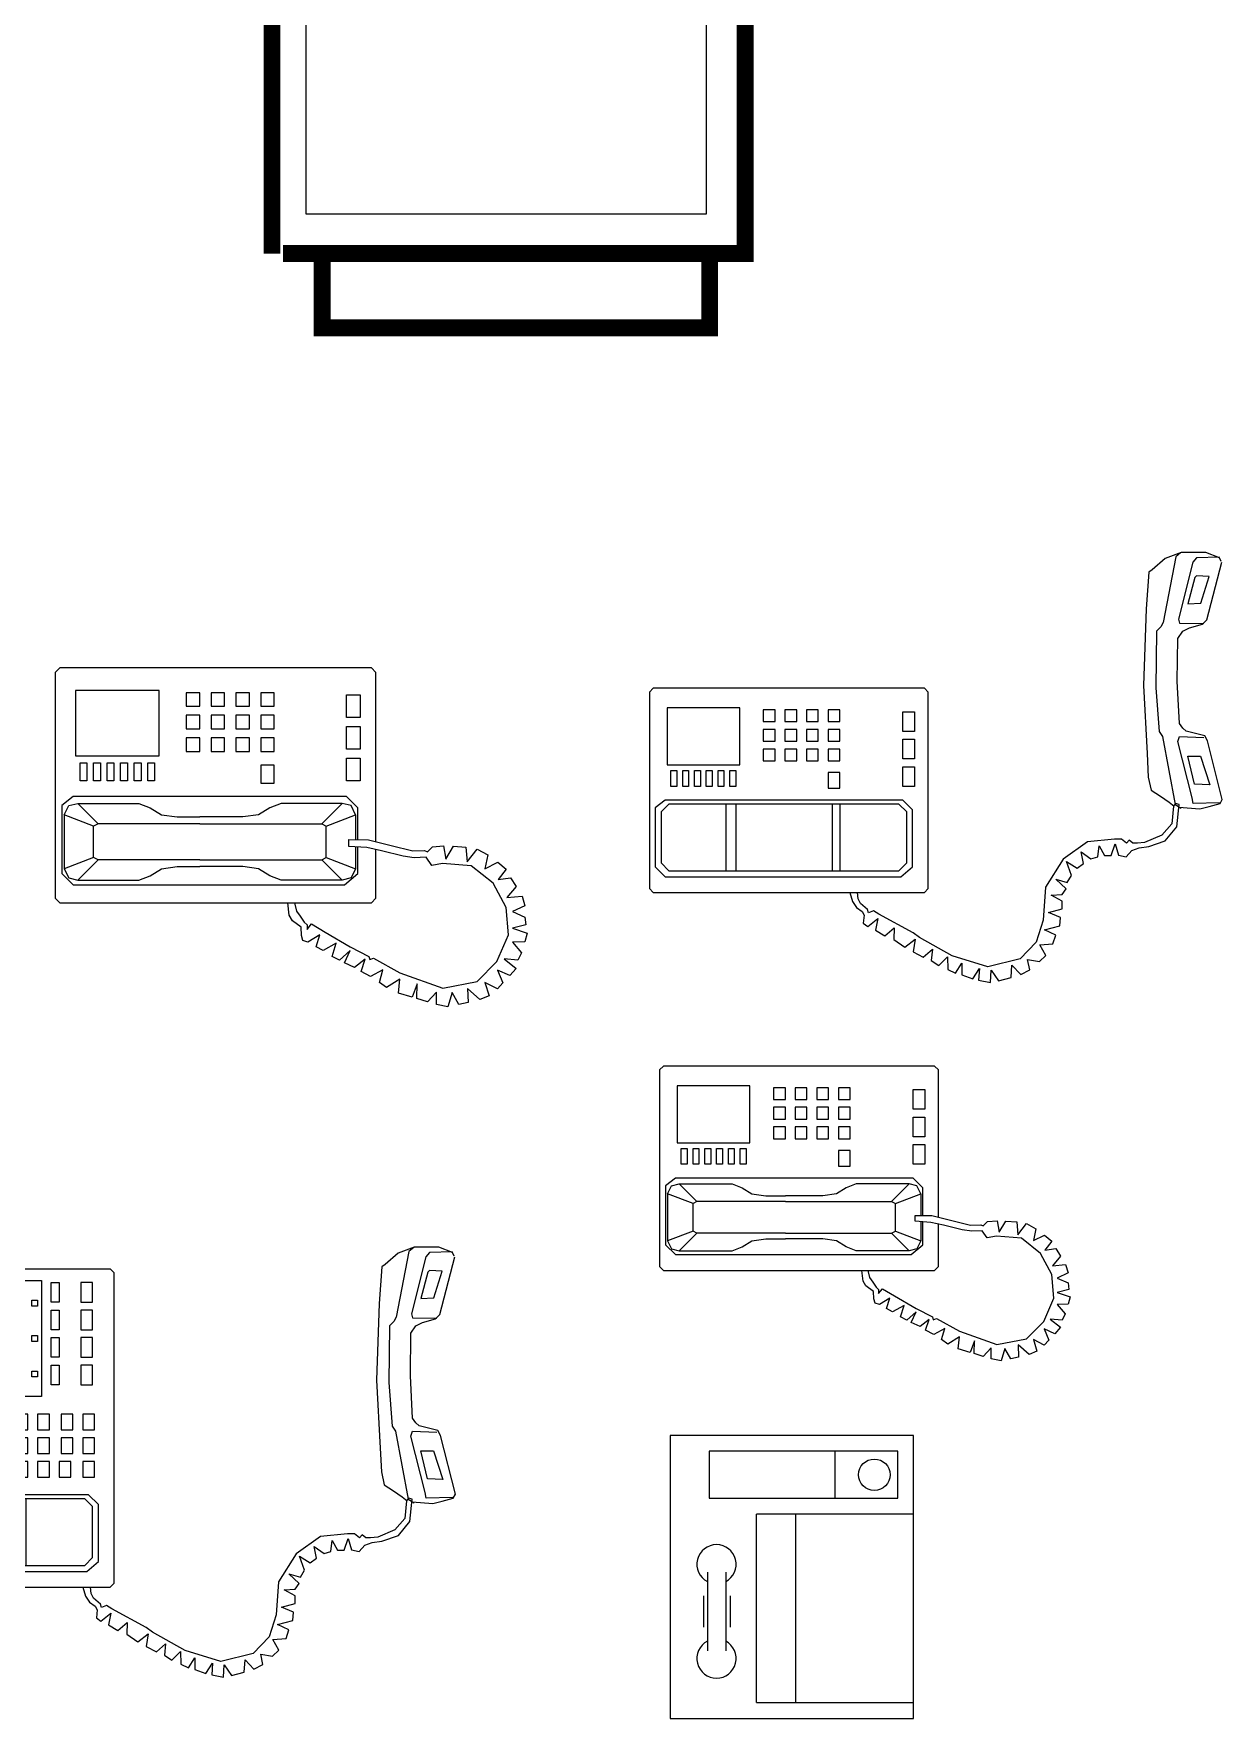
# Model space of a CAD drawing. Header units: millimetres. Extents: x 1474 to 2240, y 2278 to 2630.
# Drawn here: x 2232.012 to 2233.064, y 2603.838 to 2605.329 of the extents above; entities that cross this region are included whole.
import ezdxf

# ---------------------------------------------------------------- set-up
doc = ezdxf.new("R2010")
doc.units = ezdxf.units.MM
doc.linetypes.add('120', pattern=[200000, 100000, 100000])
doc.layers.add('DIM1', color=3, linetype='Continuous')
doc.layers.add('THIET-BI', color=21, linetype='Continuous')

# ---------------------------------------------------------------- blocks, each defined once
blk = doc.blocks.new('11PPHO04')
at = {"color": 0, "linetype": 'ByBlock'}
for p, q in [((0.125, 6.5), (0, 6.375)), ((0, 6.375), (0, 0.125)), ((8.75, 6.5), (0.125, 6.5)), ((8.875, 6.375), (8.75, 6.5)), ((8.875, 1.691), (8.875, 6.375)), ((0.562, 5.875), (0.562, 4.062)), ((2.875, 5.875), (0.562, 5.875)), ((2.875, 4.062), (2.875, 5.875)), ((4, 5.812), (3.625, 5.812)), ((3.625, 5.812), (3.625, 5.438)), ((4, 5.438), (4, 5.812)), ((4.688, 5.812), (4.312, 5.812)), ((4.312, 5.812), (4.312, 5.438)), ((4.688, 5.438), (4.688, 5.812)), ((5.375, 5.812), (5, 5.812)), ((5, 5.812), (5, 5.438)), ((5.375, 5.438), (5.375, 5.812)), ((6.062, 5.812), (5.688, 5.812)), ((5.688, 5.812), (5.688, 5.438)), ((6.062, 5.438), (6.062, 5.812)), ((8.062, 5.125), (8.062, 5.75)), ((8.062, 5.75), (8.438, 5.75)), ((8.438, 5.75), (8.438, 5.125)), ((3.625, 5.438), (4, 5.438)), ((4, 5.188), (3.625, 5.188)), ((3.625, 5.188), (3.625, 4.812)), ((4, 4.812), (4, 5.188)), ((4.312, 5.438), (4.688, 5.438)), ((4.688, 5.188), (4.312, 5.188)), ((4.312, 5.188), (4.312, 4.812)), ((4.688, 4.812), (4.688, 5.188)), ((5, 5.438), (5.375, 5.438)), ((5.375, 5.188), (5, 5.188)), ((5, 5.188), (5, 4.812)), ((5.375, 4.812), (5.375, 5.188)), ((5.688, 5.438), (6.062, 5.438)), ((6.062, 5.188), (5.688, 5.188)), ((5.688, 5.188), (5.688, 4.812)), ((6.062, 4.812), (6.062, 5.188)), ((3.625, 4.812), (4, 4.812)), ((4.312, 4.812), (4.688, 4.812)), ((5, 4.812), (5.375, 4.812)), ((5.688, 4.812), (6.062, 4.812)), ((8.438, 5.125), (8.062, 5.125)), ((8.062, 4.25), (8.062, 4.875)), ((8.062, 4.875), (8.438, 4.875)), ((8.438, 4.875), (8.438, 4.25)), ((3.625, 4.562), (3.625, 4.188)), ((4, 4.562), (3.625, 4.562)), ((4, 4.188), (4, 4.562)), ((4.688, 4.562), (4.312, 4.562)), ((4.312, 4.562), (4.312, 4.188)), ((4.688, 4.188), (4.688, 4.562)), ((5, 4.562), (5, 4.188)), ((5.375, 4.562), (5, 4.562)), ((5.375, 4.188), (5.375, 4.562)), ((6.062, 4.562), (5.688, 4.562)), ((5.688, 4.562), (5.688, 4.188)), ((6.062, 4.188), (6.062, 4.562)), ((8.438, 4.25), (8.062, 4.25)), ((0.562, 4.062), (2.875, 4.062)), ((0.688, 3.375), (0.688, 3.875)), ((0.688, 3.875), (0.875, 3.875)), ((0.875, 3.875), (0.875, 3.375)), ((1.062, 3.875), (1.25, 3.875)), ((1.062, 3.375), (1.062, 3.875)), ((1.25, 3.875), (1.25, 3.375)), ((1.438, 3.875), (1.625, 3.875)), ((1.438, 3.375), (1.438, 3.875)), ((1.625, 3.875), (1.625, 3.375)), ((1.812, 3.875), (2, 3.875)), ((1.812, 3.375), (1.812, 3.875)), ((2, 3.875), (2, 3.375)), ((2.188, 3.875), (2.375, 3.875)), ((2.188, 3.375), (2.188, 3.875)), ((2.375, 3.875), (2.375, 3.375)), ((2.562, 3.875), (2.75, 3.875)), ((2.562, 3.375), (2.562, 3.875)), ((2.75, 3.875), (2.75, 3.375)), ((3.625, 4.188), (4, 4.188)), ((4.312, 4.188), (4.688, 4.188)), ((5, 4.188), (5.375, 4.188)), ((5.688, 4.188), (6.062, 4.188)), ((5.688, 3.812), (5.688, 3.312)), ((6.062, 3.812), (5.688, 3.812)), ((6.062, 3.312), (6.062, 3.812)), ((8.062, 4), (8.438, 4)), ((8.062, 3.375), (8.062, 4)), ((8.438, 4), (8.438, 3.375)), ((0.875, 3.375), (0.688, 3.375)), ((1.25, 3.375), (1.062, 3.375)), ((1.625, 3.375), (1.438, 3.375)), ((2, 3.375), (1.812, 3.375)), ((2.375, 3.375), (2.188, 3.375)), ((2.75, 3.375), (2.562, 3.375)), ((5.688, 3.312), (6.062, 3.312)), ((8.438, 3.375), (8.062, 3.375)), ((0.5, 2.938), (0.188, 2.688)), ((8.062, 2.938), (0.5, 2.938)), ((8.375, 2.625), (8.062, 2.938)), ((0.188, 2.688), (0.188, 0.812)), ((0.25, 2.438), (0.375, 2.688)), ((1.062, 2.125), (0.25, 2.438)), ((0.25, 2.438), (0.25, 0.938)), ((0.375, 2.688), (0.625, 2.75)), ((0.625, 2.75), (1.188, 2.188)), ((0.625, 2.75), (2.312, 2.75)), ((2.312, 2.75), (2.625, 2.625)), ((2.625, 2.625), (2.938, 2.438)), ((2.938, 2.438), (3.375, 2.375)), ((3.375, 2.375), (4, 2.375)), ((5.188, 2.375), (4, 2.375)), ((5.625, 2.438), (5.188, 2.375)), ((5.938, 2.625), (5.625, 2.438)), ((6.25, 2.75), (5.938, 2.625)), ((7.938, 2.75), (6.25, 2.75)), ((7.938, 2.75), (7.375, 2.188)), ((7.5, 2.125), (8.312, 2.438)), ((8.188, 2.688), (7.938, 2.75)), ((8.312, 2.438), (8.188, 2.688)), ((8.312, 2.438), (8.312, 1.747)), ((8.375, 1.746), (8.375, 2.625)), ((1.188, 2.188), (1.062, 2.125)), ((1.062, 1.25), (1.062, 2.125)), ((4, 2.188), (1.188, 2.188)), ((4, 2.188), (7.375, 2.188)), ((7.375, 2.188), (7.5, 2.125)), ((7.5, 1.25), (7.5, 2.125)), ((8.125, 1.562), (8.125, 1.75)), ((8.125, 1.75), (8.664, 1.741)), ((8.626, 1.526), (8.125, 1.562)), ((8.312, 1.549), (8.312, 0.938)), ((8.375, 0.812), (8.375, 1.544)), ((9.031, 1.438), (8.626, 1.526)), ((8.664, 1.741), (9.297, 1.589)), ((8.875, 0.125), (8.875, 1.472)), ((9.626, 1.286), (9.031, 1.438)), ((9.297, 1.589), (9.892, 1.438)), ((9.892, 1.438), (10.221, 1.45)), ((10.221, 1.45), (10.297, 1.412)), ((10.297, 1.412), (10.436, 1.552)), ((10.436, 1.552), (10.74, 1.577)), ((10.74, 1.577), (10.803, 1.21)), ((10.803, 1.21), (11.018, 1.564)), ((11.018, 1.564), (11.36, 1.539)), ((11.36, 1.539), (11.398, 1.134)), ((11.398, 1.134), (11.676, 1.488)), ((11.676, 1.488), (11.967, 1.324)), ((1.062, 1.25), (0.25, 0.938)), ((0.25, 0.938), (0.375, 0.688)), ((0.625, 0.625), (1.188, 1.188)), ((1.188, 1.188), (1.062, 1.25)), ((4, 1.188), (1.188, 1.188)), ((2.625, 0.75), (2.938, 0.938)), ((2.938, 0.938), (3.375, 1)), ((3.375, 1), (4, 1)), ((4, 1.188), (7.375, 1.188)), ((5.188, 1), (4, 1)), ((5.625, 0.938), (5.188, 1)), ((5.938, 0.75), (5.625, 0.938)), ((7.375, 1.188), (7.5, 1.25)), ((7.938, 0.625), (7.375, 1.188)), ((7.5, 1.25), (8.312, 0.938)), ((8.312, 0.938), (8.188, 0.688)), ((9.93, 1.248), (9.626, 1.286)), ((10.259, 1.261), (9.93, 1.248)), ((10.423, 1.033), (10.259, 1.261)), ((10.714, 1.084), (10.423, 1.033)), ((11.512, 1.02), (10.714, 1.084)), ((12.119, 0.54), (11.512, 1.02)), ((11.967, 1.324), (11.891, 0.944)), ((11.891, 0.944), (12.246, 1.121)), ((12.246, 1.121), (12.474, 0.932)), ((0.188, 0.812), (0.5, 0.5)), ((0.375, 0.688), (0.625, 0.625)), ((0.5, 0.5), (8, 0.5)), ((0.625, 0.625), (2.312, 0.625)), ((2.312, 0.625), (2.625, 0.75)), ((6.25, 0.625), (5.938, 0.75)), ((7.938, 0.625), (6.25, 0.625)), ((8.188, 0.688), (7.938, 0.625)), ((8, 0.5), (8.375, 0.812)), ((12.474, -0.131), (12.119, 0.54)), ((12.474, 0.932), (12.258, 0.641)), ((12.258, 0.641), (12.6, 0.691)), ((12.6, 0.691), (12.752, 0.451)), ((0, 0.125), (0.125, 0)), ((0.125, 0), (8.75, 0)), ((6.474, -0.346), (6.438, 0)), ((6.625, 0), (6.677, -0.232)), ((8.75, 0), (8.875, 0.125)), ((12.752, 0.451), (12.499, 0.148)), ((12.499, 0.148), (12.916, 0.186)), ((12.916, 0.186), (12.992, -0.08)), ((6.563, -0.497), (6.474, -0.346)), ((6.677, -0.232), (6.778, -0.371)), ((6.778, -0.371), (6.892, -0.535)), ((12.537, -0.89), (12.474, -0.131)), ((12.992, -0.08), (12.651, -0.245)), ((12.651, -0.245), (12.992, -0.396)), ((12.992, -0.396), (13.018, -0.611)), ((6.804, -0.675), (6.563, -0.497)), ((6.816, -0.902), (6.804, -0.675)), ((6.854, -1.041), (6.816, -0.902)), ((6.892, -0.535), (6.968, -0.611)), ((6.968, -0.738), (7.095, -0.586)), ((6.968, -0.611), (6.968, -0.738)), ((7.322, -0.89), (6.993, -1.092)), ((7.095, -0.586), (7.474, -0.814)), ((7.221, -1.218), (7.322, -0.89)), ((7.474, -0.814), (8.158, -1.218)), ((12.22, -1.623), (12.537, -0.89)), ((13.018, -0.611), (12.651, -0.7)), ((12.651, -0.7), (13.056, -0.839)), ((13.056, -0.839), (12.992, -1.079)), ((6.993, -1.092), (6.854, -1.041)), ((7.411, -1.32), (7.221, -1.218)), ((7.778, -1.117), (7.411, -1.32)), ((7.664, -1.484), (7.778, -1.117)), ((8.158, -1.32), (7.867, -1.585)), ((8.006, -1.661), (8.158, -1.32)), ((8.158, -1.218), (8.677, -1.484)), ((12.992, -1.079), (12.651, -1.092)), ((12.651, -1.092), (12.904, -1.383)), ((12.904, -1.383), (12.803, -1.585)), ((7.867, -1.585), (7.664, -1.484)), ((8.284, -1.788), (8.006, -1.661)), ((8.575, -1.56), (8.284, -1.788)), ((8.461, -1.901), (8.575, -1.56)), ((8.677, -1.484), (8.702, -1.573)), ((8.702, -1.573), (8.803, -1.535)), ((9.069, -1.851), (8.727, -2.041)), ((8.803, -1.535), (9.537, -1.939)), ((8.968, -2.205), (9.069, -1.851)), ((11.676, -2.18), (12.22, -1.623)), ((12.233, -1.864), (12.385, -2.218)), ((12.575, -2.015), (12.233, -1.864)), ((12.423, -1.547), (12.752, -1.813)), ((12.803, -1.585), (12.423, -1.547)), ((12.752, -1.813), (12.575, -2.015)), ((8.727, -2.041), (8.461, -1.901)), ((9.17, -2.344), (8.968, -2.205)), ((9.537, -2.116), (9.17, -2.344)), ((9.499, -2.496), (9.537, -2.116)), ((9.537, -1.939), (10.727, -2.357)), ((10.018, -2.243), (9.879, -2.61)), ((10.006, -2.648), (10.018, -2.243)), ((10.727, -2.357), (11.676, -2.18)), ((11.891, -2.205), (12.005, -2.572)), ((12.233, -2.382), (11.891, -2.205)), ((12.385, -2.218), (12.233, -2.382)), ((9.879, -2.61), (9.499, -2.496)), ((10.297, -2.736), (10.006, -2.648)), ((10.55, -2.471), (10.297, -2.736)), ((10.55, -2.812), (10.55, -2.471)), ((10.98, -2.483), (10.866, -2.875)), ((11.17, -2.812), (10.98, -2.483)), ((11.423, -2.762), (11.17, -2.812)), ((11.41, -2.369), (11.423, -2.762)), ((11.752, -2.673), (11.41, -2.369)), ((12.005, -2.572), (11.752, -2.673)), ((10.866, -2.875), (10.55, -2.812))]:
    blk.add_line(p, q, dxfattribs=at)
blk = doc.blocks.new('A$C50F74940')
at = {"layer": 'THIET-BI', "linetype": 'ByBlock'}
for p, q in [((1433.1, 1079.7), (1399.6, 1050.4)), ((1459.7, 1083.8), (1427.5, 916.4)), ((1473.6, 1095), (1433.1, 1079.7)), ((1472.2, 1093.6), (1459.7, 1083.8)), ((1536.4, 1095), (1473.6, 1095)), ((1512.7, 1081.1), (1502.9, 1069.9)), ((1571.3, 1082.5), (1512.7, 1081.1)), ((1571.3, 1081.1), (1536.4, 1095)), ((1575.5, 1071.3), (1571.3, 1081.1)), ((0, 1029.4), (10, 1039.4)), ((0, 1029.4), (0, 239.4)), ((10, 1039.4), (700, 1039.4)), ((700, 1039.4), (710, 1029.4)), ((710, 239.4), (710, 1029.4)), ((1391.3, 1044.8), (1384.3, 951.3)), ((1399.6, 1050.4), (1391.3, 1044.8)), ((1502.9, 1069.9), (1466.6, 924.8)), ((1508.5, 1030.8), (1490.4, 963.9)), ((1512.7, 1035), (1508.5, 1030.8)), ((1544.8, 1033.6), (1512.7, 1035)), ((1523.9, 965.3), (1544.8, 1033.6)), ((1539.2, 923.4), (1576.9, 1069.9)), ((55, 1009.4), (320, 1009.4)), ((55, 509.4), (55, 1009.4)), ((320, 1009.4), (320, 509.4)), ((330, 989.4), (380, 989.4)), ((330, 509.4), (330, 989.4)), ((380, 989.4), (380, 509.4)), ((435, 1009.4), (525, 1009.4)), ((435, 714.4), (435, 1009.4)), ((525, 1009.4), (525, 714.4)), ((550, 1004.4), (570, 1004.4)), ((550, 954.4), (550, 1004.4)), ((570, 1004.4), (570, 954.4)), ((655, 1004.4), (625, 1004.4)), ((625, 1004.4), (625, 954.4)), ((655, 954.4), (655, 1004.4)), ((330, 949.4), (380, 949.4)), ((445, 959.4), (460, 959.4)), ((445, 944.4), (445, 959.4)), ((460, 944.4), (445, 944.4)), ((460, 959.4), (460, 944.4)), ((500, 944.4), (500, 959.4)), ((500, 959.4), (515, 959.4)), ((515, 944.4), (500, 944.4)), ((515, 959.4), (515, 944.4)), ((570, 954.4), (550, 954.4)), ((625, 954.4), (655, 954.4)), ((1384.3, 951.3), (1377.3, 756)), ((1490.4, 963.9), (1523.9, 965.3)), ((330, 909.4), (380, 909.4)), ((550, 934.4), (570, 934.4)), ((550, 884.4), (550, 934.4)), ((570, 934.4), (570, 884.4)), ((655, 934.4), (625, 934.4)), ((625, 934.4), (625, 884.4)), ((655, 884.4), (655, 934.4)), ((1422, 905.3), (1410.8, 894.1)), ((1427.5, 916.4), (1422, 905.3)), ((1466.6, 924.8), (1469.4, 915)), ((1469.4, 915), (1530.9, 913.6)), ((1477.8, 894.1), (1494.6, 902.5)), ((1494.6, 902.5), (1528.1, 912.2)), ((1528.1, 912.2), (1539.2, 923.4)), ((330, 869.4), (380, 869.4)), ((445, 869.4), (460, 869.4)), ((445, 854.4), (445, 869.4)), ((460, 869.4), (460, 854.4)), ((500, 854.4), (500, 869.4)), ((500, 869.4), (515, 869.4)), ((515, 869.4), (515, 854.4)), ((570, 884.4), (550, 884.4)), ((550, 864.4), (570, 864.4)), ((550, 814.4), (550, 864.4)), ((570, 864.4), (570, 814.4)), ((625, 884.4), (655, 884.4)), ((655, 864.4), (625, 864.4)), ((625, 864.4), (625, 814.4)), ((655, 814.4), (655, 864.4)), ((1410.8, 894.1), (1409.4, 750.4)), ((1463.8, 767.2), (1465.2, 876)), ((1465.2, 876), (1477.8, 894.1)), ((330, 829.4), (380, 829.4)), ((460, 854.4), (445, 854.4)), ((515, 854.4), (500, 854.4)), ((330, 789.4), (380, 789.4)), ((445, 779.4), (460, 779.4)), ((445, 764.4), (445, 779.4)), ((460, 779.4), (460, 764.4)), ((500, 764.4), (500, 779.4)), ((500, 779.4), (515, 779.4)), ((515, 779.4), (515, 764.4)), ((570, 814.4), (550, 814.4)), ((550, 794.4), (570, 794.4)), ((550, 744.4), (550, 794.4)), ((570, 794.4), (570, 744.4)), ((625, 814.4), (655, 814.4)), ((655, 794.4), (625, 794.4)), ((625, 794.4), (625, 744.4)), ((655, 744.4), (655, 794.4)), ((330, 749.4), (380, 749.4)), ((460, 764.4), (445, 764.4)), ((515, 764.4), (500, 764.4)), ((570, 744.4), (550, 744.4)), ((625, 744.4), (655, 744.4)), ((1377.3, 756), (1387.1, 583)), ((1409.4, 750.4), (1417.8, 638.8)), ((1469.4, 659.7), (1463.8, 767.2)), ((525, 714.4), (435, 714.4)), ((490, 669.4), (460, 669.4)), ((460, 669.4), (460, 629.4)), ((490, 629.4), (490, 669.4)), ((515, 669.4), (515, 629.4)), ((545, 669.4), (515, 669.4)), ((545, 629.4), (545, 669.4)), ((605, 669.4), (575, 669.4)), ((575, 669.4), (575, 629.4)), ((605, 629.4), (605, 669.4)), ((660, 669.4), (630, 669.4)), ((630, 669.4), (630, 629.4)), ((660, 629.4), (660, 669.4)), ((1477.8, 647.2), (1469.4, 659.7)), ((1486.2, 640.2), (1477.8, 647.2)), ((460, 629.4), (490, 629.4)), ((460, 609.4), (460, 569.4)), ((490, 609.4), (460, 609.4)), ((490, 569.4), (490, 609.4)), ((515, 629.4), (545, 629.4)), ((515, 609.4), (515, 569.4)), ((545, 609.4), (515, 609.4)), ((545, 569.4), (545, 609.4)), ((575, 629.4), (605, 629.4)), ((575, 609.4), (575, 569.4)), ((605, 609.4), (575, 609.4)), ((605, 569.4), (605, 609.4)), ((630, 629.4), (660, 629.4)), ((660, 609.4), (630, 609.4)), ((630, 609.4), (630, 569.4)), ((660, 569.4), (660, 609.4)), ((1417.8, 638.8), (1426.2, 626.2)), ((1426.2, 626.2), (1458.3, 453.2)), ((1465.2, 613.7), (1469.4, 626.2)), ((1501.5, 470), (1465.2, 613.7)), ((1469.4, 626.2), (1530.9, 623.5)), ((1533.6, 627.6), (1486.2, 640.2)), ((1540.6, 615.1), (1533.6, 627.6)), ((1578.3, 465.8), (1540.6, 615.1)), ((460, 569.4), (490, 569.4)), ((515, 569.4), (545, 569.4)), ((575, 569.4), (605, 569.4)), ((630, 569.4), (660, 569.4)), ((1387.1, 583), (1389.9, 523)), ((1490.4, 576), (1522.5, 576)), ((1507.1, 504.9), (1490.4, 576)), ((1522.5, 576), (1546.2, 503.5)), ((490, 549.4), (460, 549.4)), ((460, 549.4), (460, 509.4)), ((490, 509.4), (490, 549.4)), ((545, 549.4), (515, 549.4)), ((515, 549.4), (515, 509.4)), ((545, 509.4), (545, 549.4)), ((600, 549.4), (570, 549.4)), ((570, 549.4), (570, 509.4)), ((600, 509.4), (600, 549.4)), ((660, 549.4), (630, 549.4)), ((630, 549.4), (630, 509.4)), ((660, 509.4), (660, 549.4)), ((1389.9, 523), (1396.8, 489.5)), ((320, 509.4), (55, 509.4)), ((380, 509.4), (330, 509.4)), ((460, 509.4), (490, 509.4)), ((515, 509.4), (545, 509.4)), ((570, 509.4), (600, 509.4)), ((630, 509.4), (660, 509.4)), ((1396.8, 489.5), (1420.6, 474.2)), ((1420.6, 474.2), (1442.9, 458.8)), ((1546.2, 503.5), (1507.1, 504.9)), ((40, 464.4), (15, 444.4)), ((15, 444.4), (15, 294.4)), ((50, 454.4), (30, 434.4)), ((30, 434.4), (30, 304.4)), ((645, 464.4), (40, 464.4)), ((635, 454.4), (50, 454.4)), ((195, 454.4), (195, 284.4)), ((220, 454.4), (220, 284.4)), ((465, 454.4), (465, 284.4)), ((485, 454.4), (485, 284.4)), ((655, 434.4), (635, 454.4)), ((670, 439.4), (645, 464.4)), ((655, 304.4), (655, 434.4)), ((670, 294.4), (670, 439.4)), ((1442.9, 458.8), (1455.5, 449.1)), ((1453.7, 449.1), (1449.4, 403.9)), ((1459, 455.5), (1453.7, 449.1)), ((1458.3, 453.2), (1473.6, 443.5)), ((1468.7, 453.4), (1459, 455.5)), ((1462.3, 396.4), (1468.7, 453.4)), ((1468, 446.3), (1521.1, 442.1)), ((1504.3, 456), (1501.5, 470)), ((1571.3, 457.4), (1504.3, 456)), ((1521.1, 442.1), (1544.8, 447.7)), ((1544.8, 447.7), (1572.7, 456)), ((1572.7, 456), (1578.3, 465.8)), ((1449.4, 403.9), (1424.6, 374.9)), ((1433.2, 361), (1462.3, 396.4)), ((1235.4, 357.8), (1173.1, 313.7)), ((1304.2, 365.3), (1235.4, 357.8)), ((1261.2, 320.2), (1264.5, 348.1)), ((1264.5, 348.1), (1278.4, 323.4)), ((1295.6, 323.4), (1305.3, 353.5)), ((1321.4, 365.3), (1304.2, 365.3)), ((1305.3, 353.5), (1313.9, 324.4)), ((1334.3, 354.5), (1321.4, 365.3)), ((1340.8, 362), (1334.3, 354.5)), ((1350.5, 354.5), (1340.8, 362)), ((1362.3, 354.5), (1350.5, 354.5)), ((1380.6, 356.7), (1362.3, 354.5)), ((1366.6, 342.7), (1391.3, 345.9)), ((1424.6, 374.9), (1380.6, 356.7)), ((1391.3, 345.9), (1433.2, 361)), ((30, 304.4), (50, 284.4)), ((635, 284.4), (655, 304.4)), ((1173.1, 313.7), (1127.9, 242.8)), ((1181.7, 308.3), (1208.6, 291.1)), ((1194.6, 272.9), (1181.7, 308.3)), ((1208.6, 291.1), (1224.7, 303)), ((1219.3, 333), (1244, 314.8)), ((1224.7, 303), (1219.3, 333)), ((1244, 314.8), (1261.2, 320.2)), ((1278.4, 323.4), (1295.6, 323.4)), ((1313.9, 324.4), (1333.3, 320.2)), ((1333.3, 320.2), (1348.3, 336.3)), ((1348.3, 336.3), (1366.6, 342.7)), ((15, 294.4), (40, 269.4)), ((40, 269.4), (640, 269.4)), ((50, 284.4), (635, 284.4)), ((640, 269.4), (670, 294.4)), ((1154.8, 263.2), (1183.8, 254.6)), ((1180.6, 238.5), (1154.8, 263.2)), ((1183.8, 254.6), (1194.6, 272.9)), ((0, 239.4), (10, 229.4)), ((10, 229.4), (700, 229.4)), ((630, 229.4), (636.7, 206.3)), ((651.7, 212.7), (650, 229.4)), ((700, 229.4), (710, 239.4)), ((1127.9, 242.8), (1122.6, 159)), ((1143, 222.4), (1170.9, 224.5)), ((1170.9, 207.3), (1143, 222.4)), ((1170.9, 224.5), (1180.6, 238.5)), ((636.7, 206.3), (647.4, 191.2)), ((647.4, 191.2), (661.4, 180.5)), ((657.1, 200.9), (651.7, 212.7)), ((675.4, 185.9), (657.1, 200.9)), ((661.4, 180.5), (666.8, 171.9)), ((666.8, 171.9), (664.6, 151.5)), ((677.5, 177.3), (675.4, 185.9)), ((690.4, 182.6), (677.5, 177.3)), ((704.4, 174), (690.4, 182.6)), ((791.5, 126.8), (704.4, 174)), ((1135.5, 178.3), (1170.9, 188)), ((1166.6, 165.4), (1135.5, 178.3)), ((1170.9, 188), (1170.9, 207.3)), ((664.6, 151.5), (676.4, 142.9)), ((676.4, 142.9), (701.2, 163.3)), ((701.2, 163.3), (695.8, 133.2)), ((695.8, 133.2), (719.4, 119.3)), ((719.4, 119.3), (743.1, 139.7)), ((743.1, 139.7), (742, 109.6)), ((1122.6, 159), (1104.3, 103.1)), ((1125.8, 134.3), (1164.5, 144)), ((1154.8, 120.3), (1125.8, 134.3)), ((1164.5, 144), (1166.6, 165.4)), ((742, 109.6), (770, 90.2)), ((770, 90.2), (796.8, 110.7)), ((807.6, 115), (791.5, 126.8)), ((796.8, 110.7), (791.5, 78.4)), ((890.4, 67.7), (807.6, 115)), ((1104.3, 103.1), (1063.4, 60.2)), ((1114, 95.6), (1147.3, 98.8)), ((1129, 68.8), (1114, 95.6)), ((1147.3, 98.8), (1154.8, 120.3)), ((791.5, 78.4), (817.3, 64.5)), ((817.3, 64.5), (840.9, 84.9)), ((840.9, 84.9), (837.7, 55.9)), ((837.7, 55.9), (857, 43)), ((857, 43), (878.5, 65.5)), ((878.5, 65.5), (879.6, 33.3)), ((981.7, 39.8), (890.4, 67.7)), ((899, 23.6), (915.1, 49.4)), ((915.1, 49.4), (915.1, 19.3)), ((1063.4, 60.2), (981.7, 39.8)), ((1040.9, 12.9), (1043, 44)), ((1043, 44), (1065.6, 20.4)), ((1082.8, 59.1), (1112.9, 53.7)), ((1088.2, 32.2), (1082.8, 59.1)), ((1112.9, 53.7), (1129, 68.8)), ((879.6, 33.3), (899, 23.6)), ((915.1, 19.3), (943, 9.7)), ((943, 9.7), (960.2, 35.5)), ((960.2, 35.5), (958.1, 6.4)), ((958.1, 6.4), (988.2, 0)), ((988.2, 0), (990.3, 31.2)), ((990.3, 31.2), (1008.6, 4.3)), ((1008.6, 4.3), (1040.9, 12.9)), ((1065.6, 20.4), (1088.2, 32.2))]:
    blk.add_line(p, q, dxfattribs=at)
blk = doc.blocks.new('A$C054851FE')
at = {"layer": 'THIET-BI', "linetype": 'ByBlock'}
for p, q in [((620, 720), (0, 720)), ((0, 720), (0, 0)), ((620, 0), (620, 720)), ((100, 680), (100, 560)), ((580, 680), (100, 680)), ((420, 560), (420, 680)), ((580, 560), (580, 680)), ((100, 560), (580, 560)), ((220, 40), (220, 520)), ((620, 520), (220, 520)), ((320, 40), (320, 520)), ((85.1, 312.2), (85.1, 232.2)), ((153.1, 312.2), (153.1, 232.2)), ((0, 0), (620, 0)), ((220, 40), (620, 40))]:
    blk.add_line(p, q, dxfattribs=at)
at = {"layer": 'THIET-BI', "linetype": 'Continuous'}
for p, q in [((95.1, 372.2), (95.1, 172.2)), ((141.7, 372.2), (141.7, 172.2))]:
    blk.add_line(p, q, dxfattribs=at)
at = {"layer": 'THIET-BI', "linetype": 'ByBlock'}
blk.add_circle((520, 620), 40, dxfattribs=at)
at = {"layer": 'THIET-BI', "linetype": 'Continuous'}
for centre, start, end in [((118.4, 392.2), 297.8181, 242.1819), ((118.4, 152.2), 117.8181, 62.1819)]:
    blk.add_arc(centre, 50, start, end, dxfattribs=at)
blk = doc.blocks.new('A$C77F73A2B')
at = {"layer": 'THIET-BI', "linetype": 'ByBlock'}
for p, q in [((10, 750), (0, 740)), ((0, 740), (0, 240)), ((700, 750), (10, 750)), ((710, 740), (700, 750)), ((710, 365.3), (710, 740)), ((45, 700), (45, 555)), ((230, 700), (45, 700)), ((230, 555), (230, 700)), ((290, 695), (290, 665)), ((320, 695), (290, 695)), ((320, 665), (320, 695)), ((345, 695), (345, 665)), ((375, 695), (345, 695)), ((375, 665), (375, 695)), ((400, 695), (400, 665)), ((430, 695), (400, 695)), ((430, 665), (430, 695)), ((455, 695), (455, 665)), ((485, 695), (455, 695)), ((485, 665), (485, 695)), ((645, 690), (675, 690)), ((645, 640), (645, 690)), ((675, 690), (675, 640)), ((290, 665), (320, 665)), ((320, 645), (290, 645)), ((290, 645), (290, 615)), ((320, 615), (320, 645)), ((345, 665), (375, 665)), ((345, 645), (345, 615)), ((375, 645), (345, 645)), ((375, 615), (375, 645)), ((400, 665), (430, 665)), ((430, 645), (400, 645)), ((400, 645), (400, 615)), ((430, 615), (430, 645)), ((455, 665), (485, 665)), ((485, 645), (455, 645)), ((455, 645), (455, 615)), ((485, 615), (485, 645)), ((290, 615), (320, 615)), ((345, 615), (375, 615)), ((400, 615), (430, 615)), ((455, 615), (485, 615)), ((675, 640), (645, 640)), ((645, 620), (675, 620)), ((645, 570), (645, 620)), ((675, 620), (675, 570)), ((290, 595), (290, 565)), ((320, 595), (290, 595)), ((290, 565), (320, 565)), ((320, 565), (320, 595)), ((345, 595), (345, 565)), ((375, 595), (345, 595)), ((345, 565), (375, 565)), ((375, 565), (375, 595)), ((430, 595), (400, 595)), ((400, 595), (400, 565)), ((400, 565), (430, 565)), ((430, 565), (430, 595)), ((455, 595), (455, 565)), ((485, 595), (455, 595)), ((455, 565), (485, 565)), ((485, 565), (485, 595)), ((675, 570), (645, 570)), ((45, 555), (230, 555)), ((55, 540), (70, 540)), ((55, 500), (55, 540)), ((70, 540), (70, 500)), ((85, 540), (100, 540)), ((85, 500), (85, 540)), ((100, 540), (100, 500)), ((115, 540), (130, 540)), ((115, 500), (115, 540)), ((130, 540), (130, 500)), ((145, 500), (145, 540)), ((145, 540), (160, 540)), ((160, 540), (160, 500)), ((175, 540), (190, 540)), ((175, 500), (175, 540)), ((190, 540), (190, 500)), ((205, 540), (220, 540)), ((205, 500), (205, 540)), ((220, 540), (220, 500)), ((455, 535), (455, 495)), ((485, 535), (455, 535)), ((485, 495), (485, 535)), ((645, 550), (675, 550)), ((645, 500), (645, 550)), ((675, 550), (675, 500)), ((70, 500), (55, 500)), ((100, 500), (85, 500)), ((130, 500), (115, 500)), ((160, 500), (145, 500)), ((190, 500), (175, 500)), ((220, 500), (205, 500)), ((455, 495), (485, 495)), ((675, 500), (645, 500)), ((40, 465), (15, 445)), ((15, 445), (15, 295)), ((20, 425), (30, 445)), ((30, 445), (50, 450)), ((645, 465), (40, 465)), ((50, 450), (95, 405)), ((50, 450), (185, 450)), ((185, 450), (210, 440)), ((210, 440), (235, 425)), ((475, 440), (450, 425)), ((500, 450), (475, 440)), ((635, 450), (500, 450)), ((635, 450), (590, 405)), ((655, 445), (635, 450)), ((670, 440), (645, 465)), ((665, 425), (655, 445)), ((670, 369.7), (670, 440)), ((20, 425), (20, 305)), ((85, 400), (20, 425)), ((95, 405), (85, 400)), ((85, 330), (85, 400)), ((320, 405), (95, 405)), ((235, 425), (270, 420)), ((270, 420), (320, 420)), ((415, 420), (320, 420)), ((320, 405), (590, 405)), ((450, 425), (415, 420)), ((590, 405), (600, 400)), ((600, 400), (665, 425)), ((600, 330), (600, 400)), ((665, 425), (665, 369.8)), ((650, 355), (650, 370)), ((650, 370), (693.1, 369.3)), ((690.1, 352.1), (650, 355)), ((665, 353.9), (665, 305)), ((670, 295), (670, 353.6)), ((722.5, 345), (690.1, 352.1)), ((693.1, 369.3), (743.7, 357.2)), ((710, 240), (710, 347.8)), ((770.1, 332.9), (722.5, 345)), ((743.7, 357.2), (791.3, 345)), ((791.3, 345), (817.7, 346.1)), ((817.7, 346.1), (823.7, 343)), ((823.7, 343), (834.9, 354.2)), ((834.9, 354.2), (859.2, 356.2)), ((859.2, 356.2), (864.2, 326.8)), ((864.2, 326.8), (881.4, 355.2)), ((881.4, 355.2), (908.8, 353.1)), ((908.8, 353.1), (911.8, 320.8)), ((911.8, 320.8), (934.1, 349.1)), ((934.1, 349.1), (957.4, 335.9)), ((85, 330), (20, 305)), ((20, 305), (30, 285)), ((50, 280), (95, 325)), ((95, 325), (85, 330)), ((320, 325), (95, 325)), ((210, 290), (235, 305)), ((235, 305), (270, 310)), ((270, 310), (320, 310)), ((320, 325), (590, 325)), ((415, 310), (320, 310)), ((450, 305), (415, 310)), ((475, 290), (450, 305)), ((590, 325), (600, 330)), ((635, 280), (590, 325)), ((600, 330), (665, 305)), ((665, 305), (655, 285)), ((794.4, 329.9), (770.1, 332.9)), ((820.7, 330.9), (794.4, 329.9)), ((833.9, 312.7), (820.7, 330.9)), ((857.1, 316.7), (833.9, 312.7)), ((920.9, 311.7), (857.1, 316.7)), ((969.5, 273.2), (920.9, 311.7)), ((957.4, 335.9), (951.3, 305.6)), ((951.3, 305.6), (979.7, 319.8)), ((979.7, 319.8), (997.9, 304.6)), ((997.9, 304.6), (980.7, 281.3)), ((15, 295), (40, 270)), ((30, 285), (50, 280)), ((40, 270), (640, 270)), ((50, 280), (185, 280)), ((185, 280), (210, 290)), ((500, 280), (475, 290)), ((635, 280), (500, 280)), ((655, 285), (635, 280)), ((640, 270), (670, 295)), ((997.9, 219.6), (969.5, 273.2)), ((980.7, 281.3), (1008, 285.3)), ((1020.2, 266.1), (999.9, 241.8)), ((1008, 285.3), (1020.2, 266.1)), ((0, 240), (10, 230)), ((10, 230), (700, 230)), ((518, 202.4), (515, 230)), ((530, 230), (534.2, 211.5)), ((700, 230), (710, 240)), ((1002.9, 158.9), (997.9, 219.6)), ((999.9, 241.8), (1033.3, 244.9)), ((1039.4, 223.6), (1012.1, 210.5)), ((1033.3, 244.9), (1039.4, 223.6)), ((525, 190.2), (518, 202.4)), ((544.3, 176.1), (525, 190.2)), ((534.2, 211.5), (542.3, 200.3)), ((542.3, 200.3), (551.4, 187.2)), ((545.3, 157.9), (544.3, 176.1)), ((551.4, 187.2), (557.4, 181.1)), ((557.4, 171), (567.6, 183.1)), ((557.4, 181.1), (557.4, 171)), ((567.6, 183.1), (597.9, 164.9)), ((1012.1, 210.5), (1039.4, 198.3)), ((1041.4, 181.1), (1012.1, 174)), ((1012.1, 174), (1044.5, 162.9)), ((1039.4, 198.3), (1041.4, 181.1)), ((548.3, 146.7), (545.3, 157.9)), ((559.5, 142.7), (548.3, 146.7)), ((585.8, 158.9), (559.5, 142.7)), ((577.7, 132.6), (585.8, 158.9)), ((592.9, 124.5), (577.7, 132.6)), ((622.2, 140.6), (592.9, 124.5)), ((597.9, 164.9), (652.6, 132.6)), ((613.1, 111.3), (622.2, 140.6)), ((652.6, 132.6), (694.1, 111.3)), ((977.6, 100.2), (1002.9, 158.9)), ((1039.4, 143.7), (1012.1, 142.7)), ((1012.1, 142.7), (1032.3, 119.4)), ((1044.5, 162.9), (1039.4, 143.7)), ((629.3, 103.2), (613.1, 111.3)), ((652.6, 124.5), (629.3, 103.2)), ((640.5, 97.1), (652.6, 124.5)), ((662.7, 87), (640.5, 97.1)), ((686, 105.2), (662.7, 87)), ((676.9, 77.9), (686, 105.2)), ((694.1, 111.3), (696.2, 104.2)), ((696.2, 104.2), (704.3, 107.3)), ((704.3, 107.3), (763, 74.9)), ((934.1, 55.7), (977.6, 100.2)), ((993.8, 106.2), (1020.2, 85)), ((1024.2, 103.2), (993.8, 106.2)), ((1032.3, 119.4), (1024.2, 103.2)), ((698.2, 66.8), (676.9, 77.9)), ((725.5, 82), (698.2, 66.8)), ((717.4, 53.6), (725.5, 82)), ((733.6, 42.5), (717.4, 53.6)), ((763, 60.7), (733.6, 42.5)), ((759.9, 30.4), (763, 60.7)), ((763, 74.9), (858.2, 41.5)), ((801.5, 50.6), (790.3, 21.2)), ((800.4, 18.2), (801.5, 50.6)), ((858.2, 41.5), (934.1, 55.7)), ((978.6, 39.5), (951.3, 53.6)), ((951.3, 53.6), (960.4, 24.3)), ((1006, 68.8), (978.6, 80.9)), ((978.6, 80.9), (990.8, 52.6)), ((990.8, 52.6), (978.6, 39.5)), ((1020.2, 85), (1006, 68.8)), ((790.3, 21.2), (759.9, 30.4)), ((823.7, 11.1), (800.4, 18.2)), ((844, 32.4), (823.7, 11.1)), ((844, 5.1), (844, 32.4)), ((869.3, 0), (844, 5.1)), ((878.4, 31.4), (869.3, 0)), ((893.6, 5.1), (878.4, 31.4)), ((913.8, 9.1), (893.6, 5.1)), ((912.8, 40.5), (913.8, 9.1)), ((940.2, 16.2), (912.8, 40.5)), ((960.4, 24.3), (940.2, 16.2))]:
    blk.add_line(p, q, dxfattribs=at)
blk = doc.blocks.new('A$C0DE65FA2')
at = {"layer": 'THIET-BI', "linetype": 'ByBlock'}
for p, q in [((1313.1, 1079.7), (1279.6, 1050.4)), ((1339.7, 1083.8), (1307.5, 916.4)), ((1353.6, 1095), (1313.1, 1079.7)), ((1352.2, 1093.6), (1339.7, 1083.8)), ((1416.4, 1095), (1353.6, 1095)), ((1392.7, 1081.1), (1382.9, 1069.9)), ((1451.3, 1082.5), (1392.7, 1081.1)), ((1451.3, 1081.1), (1416.4, 1095)), ((1455.5, 1071.3), (1451.3, 1081.1)), ((1271.3, 1044.8), (1264.3, 951.3)), ((1279.6, 1050.4), (1271.3, 1044.8)), ((1382.9, 1069.9), (1346.6, 924.8)), ((1388.5, 1030.8), (1370.4, 963.9)), ((1392.7, 1035), (1388.5, 1030.8)), ((1424.8, 1033.6), (1392.7, 1035)), ((1403.9, 965.3), (1424.8, 1033.6)), ((1419.2, 923.4), (1456.9, 1069.9)), ((1264.3, 951.3), (1257.3, 756)), ((1370.4, 963.9), (1403.9, 965.3)), ((1302, 905.3), (1290.8, 894.1)), ((1307.5, 916.4), (1302, 905.3)), ((1346.6, 924.8), (1349.4, 915)), ((1349.4, 915), (1410.9, 913.6)), ((1357.8, 894.1), (1374.6, 902.5)), ((1374.6, 902.5), (1408.1, 912.2)), ((1408.1, 912.2), (1419.2, 923.4)), ((1290.8, 894.1), (1289.4, 750.4)), ((1343.8, 767.2), (1345.2, 876)), ((1345.2, 876), (1357.8, 894.1)), ((10, 749.4), (0, 739.4)), ((0, 739.4), (0, 239.4)), ((700, 749.4), (10, 749.4)), ((710, 739.4), (700, 749.4)), ((710, 239.4), (710, 739.4)), ((1257.3, 756), (1267.1, 583)), ((1289.4, 750.4), (1297.8, 638.8)), ((1349.4, 659.7), (1343.8, 767.2)), ((45, 699.4), (45, 554.4)), ((230, 699.4), (45, 699.4)), ((230, 554.4), (230, 699.4)), ((320, 694.4), (290, 694.4)), ((290, 694.4), (290, 664.4)), ((320, 664.4), (320, 694.4)), ((375, 694.4), (345, 694.4)), ((345, 694.4), (345, 664.4)), ((375, 664.4), (375, 694.4)), ((430, 694.4), (400, 694.4)), ((400, 694.4), (400, 664.4)), ((430, 664.4), (430, 694.4)), ((485, 694.4), (455, 694.4)), ((455, 694.4), (455, 664.4)), ((485, 664.4), (485, 694.4)), ((645, 639.4), (645, 689.4)), ((645, 689.4), (675, 689.4)), ((675, 689.4), (675, 639.4)), ((290, 664.4), (320, 664.4)), ((320, 644.4), (290, 644.4)), ((290, 644.4), (290, 614.4)), ((320, 614.4), (320, 644.4)), ((345, 664.4), (375, 664.4)), ((375, 644.4), (345, 644.4)), ((345, 644.4), (345, 614.4)), ((375, 614.4), (375, 644.4)), ((400, 664.4), (430, 664.4)), ((430, 644.4), (400, 644.4)), ((400, 644.4), (400, 614.4)), ((430, 614.4), (430, 644.4)), ((455, 664.4), (485, 664.4)), ((485, 644.4), (455, 644.4)), ((455, 644.4), (455, 614.4)), ((485, 614.4), (485, 644.4)), ((1357.8, 647.2), (1349.4, 659.7)), ((1366.2, 640.2), (1357.8, 647.2)), ((290, 614.4), (320, 614.4)), ((345, 614.4), (375, 614.4)), ((400, 614.4), (430, 614.4)), ((455, 614.4), (485, 614.4)), ((675, 639.4), (645, 639.4)), ((645, 569.4), (645, 619.4)), ((645, 619.4), (675, 619.4)), ((675, 619.4), (675, 569.4)), ((1297.8, 638.8), (1306.2, 626.2)), ((1306.2, 626.2), (1338.3, 453.2)), ((1345.2, 613.7), (1349.4, 626.2)), ((1381.5, 470), (1345.2, 613.7)), ((1349.4, 626.2), (1410.9, 623.5)), ((1413.6, 627.6), (1366.2, 640.2)), ((1420.6, 615.1), (1413.6, 627.6)), ((1458.3, 465.8), (1420.6, 615.1)), ((320, 594.4), (290, 594.4)), ((290, 594.4), (290, 564.4)), ((290, 564.4), (320, 564.4)), ((320, 564.4), (320, 594.4)), ((375, 594.4), (345, 594.4)), ((345, 594.4), (345, 564.4)), ((345, 564.4), (375, 564.4)), ((375, 564.4), (375, 594.4)), ((430, 594.4), (400, 594.4)), ((400, 594.4), (400, 564.4)), ((400, 564.4), (430, 564.4)), ((430, 564.4), (430, 594.4)), ((485, 594.4), (455, 594.4)), ((455, 594.4), (455, 564.4)), ((455, 564.4), (485, 564.4)), ((485, 564.4), (485, 594.4)), ((675, 569.4), (645, 569.4)), ((1267.1, 583), (1269.9, 523)), ((1370.4, 576), (1402.5, 576)), ((1387.1, 504.9), (1370.4, 576)), ((1402.5, 576), (1426.2, 503.5)), ((45, 554.4), (230, 554.4)), ((55, 539.4), (70, 539.4)), ((55, 499.4), (55, 539.4)), ((70, 539.4), (70, 499.4)), ((85, 539.4), (100, 539.4)), ((85, 499.4), (85, 539.4)), ((100, 539.4), (100, 499.4)), ((115, 539.4), (130, 539.4)), ((115, 499.4), (115, 539.4)), ((130, 539.4), (130, 499.4)), ((145, 499.4), (145, 539.4)), ((145, 539.4), (160, 539.4)), ((160, 539.4), (160, 499.4)), ((175, 539.4), (190, 539.4)), ((175, 499.4), (175, 539.4)), ((190, 539.4), (190, 499.4)), ((205, 499.4), (205, 539.4)), ((205, 539.4), (220, 539.4)), ((220, 539.4), (220, 499.4)), ((485, 534.4), (455, 534.4)), ((455, 534.4), (455, 494.4)), ((485, 494.4), (485, 534.4)), ((645, 549.4), (675, 549.4)), ((645, 499.4), (645, 549.4)), ((675, 549.4), (675, 499.4)), ((1269.9, 523), (1276.8, 489.5)), ((70, 499.4), (55, 499.4)), ((100, 499.4), (85, 499.4)), ((130, 499.4), (115, 499.4)), ((160, 499.4), (145, 499.4)), ((190, 499.4), (175, 499.4)), ((220, 499.4), (205, 499.4)), ((455, 494.4), (485, 494.4)), ((675, 499.4), (645, 499.4)), ((1276.8, 489.5), (1300.6, 474.2)), ((1300.6, 474.2), (1322.9, 458.8)), ((1426.2, 503.5), (1387.1, 504.9)), ((40, 464.4), (15, 444.4)), ((15, 444.4), (15, 294.4)), ((50, 454.4), (30, 434.4)), ((30, 434.4), (30, 304.4)), ((645, 464.4), (40, 464.4)), ((635, 454.4), (50, 454.4)), ((195, 454.4), (195, 284.4)), ((220, 454.4), (220, 284.4)), ((465, 454.4), (465, 284.4)), ((485, 454.4), (485, 284.4)), ((655, 434.4), (635, 454.4)), ((670, 439.4), (645, 464.4)), ((655, 304.4), (655, 434.4)), ((670, 294.4), (670, 439.4)), ((1322.9, 458.8), (1335.5, 449.1)), ((1333.7, 449.1), (1329.4, 403.9)), ((1339, 455.5), (1333.7, 449.1)), ((1338.3, 453.2), (1353.6, 443.5)), ((1348.7, 453.4), (1339, 455.5)), ((1342.3, 396.4), (1348.7, 453.4)), ((1348, 446.3), (1401.1, 442.1)), ((1384.3, 456), (1381.5, 470)), ((1451.3, 457.4), (1384.3, 456)), ((1401.1, 442.1), (1424.8, 447.7)), ((1424.8, 447.7), (1452.7, 456)), ((1452.7, 456), (1458.3, 465.8)), ((1329.4, 403.9), (1304.6, 374.9)), ((1313.2, 361), (1342.3, 396.4)), ((1115.4, 357.8), (1053.1, 313.7)), ((1184.2, 365.3), (1115.4, 357.8)), ((1141.2, 320.2), (1144.5, 348.1)), ((1144.5, 348.1), (1158.4, 323.4)), ((1175.6, 323.4), (1185.3, 353.5)), ((1201.4, 365.3), (1184.2, 365.3)), ((1185.3, 353.5), (1193.9, 324.4)), ((1214.3, 354.5), (1201.4, 365.3)), ((1220.8, 362), (1214.3, 354.5)), ((1230.5, 354.5), (1220.8, 362)), ((1242.3, 354.5), (1230.5, 354.5)), ((1260.6, 356.7), (1242.3, 354.5)), ((1246.6, 342.7), (1271.3, 345.9)), ((1304.6, 374.9), (1260.6, 356.7)), ((1271.3, 345.9), (1313.2, 361)), ((30, 304.4), (50, 284.4)), ((635, 284.4), (655, 304.4)), ((1053.1, 313.7), (1007.9, 242.8)), ((1074.6, 272.9), (1061.7, 308.3)), ((1061.7, 308.3), (1088.6, 291.1)), ((1088.6, 291.1), (1104.7, 303)), ((1104.7, 303), (1099.3, 333)), ((1099.3, 333), (1124, 314.8)), ((1124, 314.8), (1141.2, 320.2)), ((1158.4, 323.4), (1175.6, 323.4)), ((1193.9, 324.4), (1213.3, 320.2)), ((1213.3, 320.2), (1228.3, 336.3)), ((1228.3, 336.3), (1246.6, 342.7)), ((15, 294.4), (40, 269.4)), ((40, 269.4), (640, 269.4)), ((50, 284.4), (635, 284.4)), ((640, 269.4), (670, 294.4)), ((1034.8, 263.2), (1063.8, 254.6)), ((1060.6, 238.5), (1034.8, 263.2)), ((1063.8, 254.6), (1074.6, 272.9)), ((0, 239.4), (10, 229.4)), ((10, 229.4), (700, 229.4)), ((510, 229.4), (516.7, 206.3)), ((531.7, 212.7), (530, 229.4)), ((700, 229.4), (710, 239.4)), ((1007.9, 242.8), (1002.6, 159)), ((1023, 222.4), (1050.9, 224.5)), ((1050.9, 207.3), (1023, 222.4)), ((1050.9, 224.5), (1060.6, 238.5)), ((516.7, 206.3), (527.4, 191.2)), ((527.4, 191.2), (541.4, 180.5)), ((537.1, 200.9), (531.7, 212.7)), ((555.4, 185.9), (537.1, 200.9)), ((541.4, 180.5), (546.8, 171.9)), ((546.8, 171.9), (544.6, 151.5)), ((557.5, 177.3), (555.4, 185.9)), ((570.4, 182.6), (557.5, 177.3)), ((584.4, 174), (570.4, 182.6)), ((671.5, 126.8), (584.4, 174)), ((1015.5, 178.3), (1050.9, 188)), ((1046.6, 165.4), (1015.5, 178.3)), ((1050.9, 188), (1050.9, 207.3)), ((544.6, 151.5), (556.4, 142.9)), ((556.4, 142.9), (581.2, 163.3)), ((581.2, 163.3), (575.8, 133.2)), ((575.8, 133.2), (599.4, 119.3)), ((599.4, 119.3), (623.1, 139.7)), ((623.1, 139.7), (622, 109.6)), ((1002.6, 159), (984.3, 103.1)), ((1005.8, 134.3), (1044.5, 144)), ((1034.8, 120.3), (1005.8, 134.3)), ((1044.5, 144), (1046.6, 165.4)), ((622, 109.6), (650, 90.2)), ((650, 90.2), (676.8, 110.7)), ((687.6, 115), (671.5, 126.8)), ((676.8, 110.7), (671.5, 78.4)), ((770.4, 67.7), (687.6, 115)), ((984.3, 103.1), (943.4, 60.2)), ((994, 95.6), (1027.3, 98.8)), ((1009, 68.8), (994, 95.6)), ((1027.3, 98.8), (1034.8, 120.3)), ((671.5, 78.4), (697.3, 64.5)), ((697.3, 64.5), (720.9, 84.9)), ((720.9, 84.9), (717.7, 55.9)), ((717.7, 55.9), (737, 43)), ((737, 43), (758.5, 65.5)), ((758.5, 65.5), (759.6, 33.3)), ((861.7, 39.8), (770.4, 67.7)), ((779, 23.6), (795.1, 49.4)), ((795.1, 49.4), (795.1, 19.3)), ((943.4, 60.2), (861.7, 39.8)), ((920.9, 12.9), (923, 44)), ((923, 44), (945.6, 20.4)), ((962.8, 59.1), (992.9, 53.7)), ((968.2, 32.2), (962.8, 59.1)), ((992.9, 53.7), (1009, 68.8)), ((759.6, 33.3), (779, 23.6)), ((795.1, 19.3), (823, 9.7)), ((823, 9.7), (840.2, 35.5)), ((840.2, 35.5), (838.1, 6.4)), ((838.1, 6.4), (868.2, 0)), ((868.2, 0), (870.3, 31.2)), ((870.3, 31.2), (888.6, 4.3)), ((888.6, 4.3), (920.9, 12.9)), ((945.6, 20.4), (968.2, 32.2))]:
    blk.add_line(p, q, dxfattribs=at)
blk = doc.blocks.new('D1')
at = {"layer": 'DIM1', "color": 7, "linetype": '120', "const_width": 30}
for points in [[(-385.2, 660.5), (-774.9, 1030.9)], [(-307.3, 660.5), (-151.4, 836)], [(-755.5, 131.5), (63, 131.5), (63, 657.8), (-774.9, 657.8), (-774.9, 131.5)], [(-686.2, 117.5), (-686.2, 0), (0, 0), (0, 134.3)]]:
    blk.add_lwpolyline(points, dxfattribs=at)
at = {"layer": 'DIM1', "color": 7, "linetype": '120'}
blk.add_lwpolyline([(-714.7, 585.8), (-714.7, 201.8), (-5.5, 201.8), (-5.5, 592.7), (-714.7, 592.7)], dxfattribs=at)

msp = doc.modelspace()

# ---------------------------------------------------------------- block references
at = {"xscale": 0.0005, "yscale": 0.0005, "zscale": 0.0005}
msp.add_blockref('D1', (2232.6101, 2605.0687), dxfattribs=at)
at = {"layer": 'THIET-BI'}
for name, p, xscale, yscale, zscale in [('A$C0DE65FA2', (2232.5567, 2604.4891), 0.0003478264694123, 0.0003478264694123, 0.0003478264694123), ('11PPHO04', (2232.0307, 2604.5597), 0.0319999999999935, 0.0319999999999935, 0.0319999999999935), ('A$C77F73A2B', (2232.5658, 2604.1543), 0.0003478264694123, 0.0003478264694123, 0.0003478264694123), ('A$C50F74940', (2231.836, 2603.8741), 0.0003478264694123, 0.0003478264694123, 0.0003478264694123), ('A$C054851FE', (2232.575, 2603.8377), 0.0003478264694123, 0.0003478264694123, 0.0003478264694123)]:
    msp.add_blockref(name, p, dxfattribs=dict(at, xscale=xscale, yscale=yscale, zscale=zscale))

doc.saveas('drawing.dxf')
